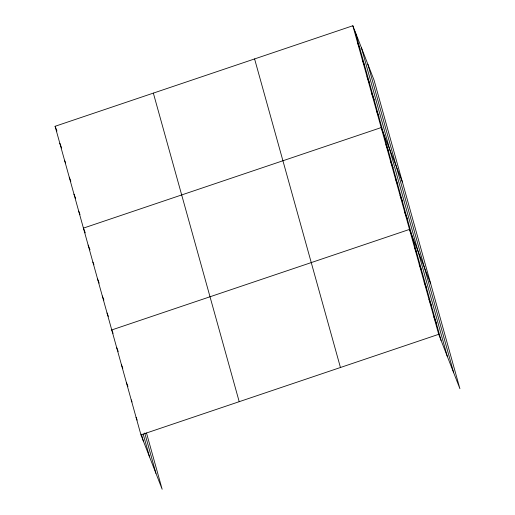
<?xml version="1.0" encoding="UTF-8"?>
<svg xmlns="http://www.w3.org/2000/svg" width="515" height="515" viewBox="0 0 515 515"><rect width="100%" height="100%" fill="white"/><g stroke="black" fill="none" stroke-linecap="round" stroke-linejoin="round"><path stroke-width="0.77" d="M146.498 432.993L162.154 489.25L140.949 434.866L55.092 126.291L352.846 25.75L374.051 80.134L459.908 388.709L438.703 334.319L352.846 25.75M140.949 434.866L438.703 334.319M357.571 42.719L359.953 48.835M362.296 59.695L364.678 65.811M367.015 76.664L369.397 82.78M371.74 93.633L374.122 99.749M376.459 110.609L378.847 116.725M402.389 181.962L381.184 127.578L83.424 228.119L85.278 232.877M385.902 144.548L388.291 150.663M390.627 161.523L393.009 167.639M395.346 178.493L397.735 184.608M400.071 195.462L402.453 201.577M404.79 212.438L407.178 218.553M430.72 283.791L409.515 229.407L111.755 329.948L113.081 333.347M414.382 246.891L416.764 253.007M419.242 264.375L421.631 270.497M424.109 281.866L426.497 287.982M428.976 299.35L431.358 305.466M433.842 316.834L436.224 322.95M55.092 126.291L56.946 131.048M59.811 143.267L61.665 148.024M64.536 160.236L65.592 162.952M69.255 177.205L70.845 181.286M73.98 194.181L75.57 198.256M78.698 211.15L80.025 214.549M88.142 245.095L90.003 249.852M92.867 262.064L93.93 264.781M97.586 279.033L99.176 283.115M102.311 296.009L103.901 300.084M107.036 312.978L108.356 316.377M116.622 347.432L118.212 351.513M121.489 364.923L122.808 368.322M126.349 382.407L127.939 386.482M131.216 399.891L132.014 401.932M136.082 417.375L137.144 420.098M367.845 64.208L453.702 372.776M361.446 47.798L447.303 356.367M355.234 31.866L441.091 340.434M254.59 58.929L340.447 367.498M153.348 93.112L239.205 401.687M144.728 433.025L155.942 473.324M143.196 434.1L149.543 456.908M141.425 434.139L143.331 440.982"/></g></svg>
